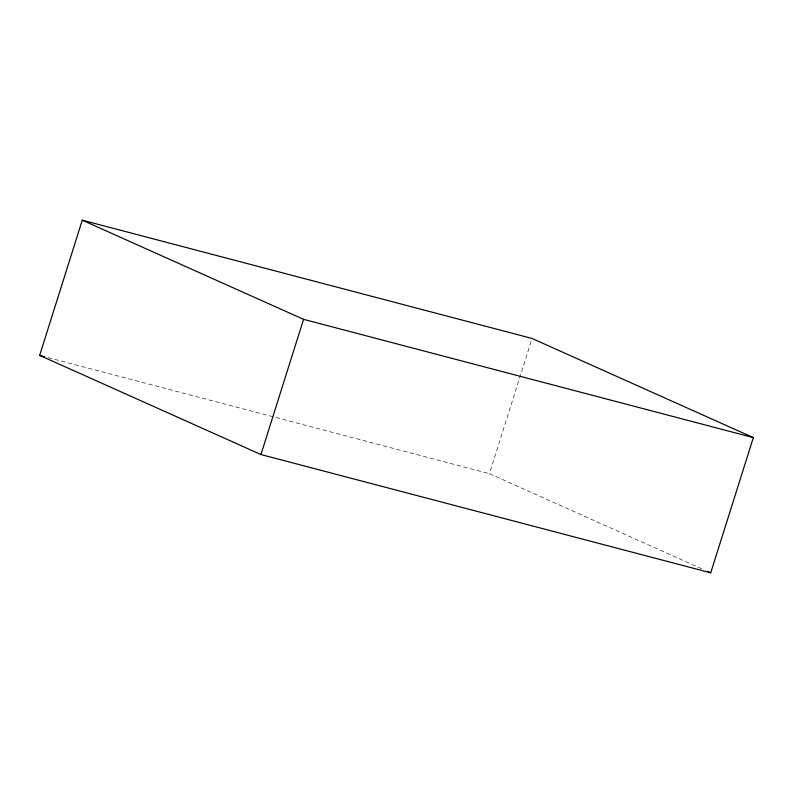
<?xml version="1.0" encoding="UTF-8"?>
<svg xmlns="http://www.w3.org/2000/svg" width="793" height="793" viewBox="0 0 793 793"><rect width="100%" height="100%" fill="white"/><g stroke="black" fill="none" stroke-linecap="round" stroke-linejoin="round"><path stroke-width="0.59" stroke-dasharray="3.96 2.97" d="M701.686 568.769L489.43 473.659L531.687 339.642M48.026 357.584L489.43 473.659"/><path stroke-width="1.19" d="M39.65 355.383L82.274 220.186L532.053 338.462L753.35 437.617L710.726 572.814L260.947 454.538L39.65 355.383L44.438 356.642M260.947 454.538L303.57 319.341L82.274 220.186M303.57 319.341L753.35 437.617M707.336 571.297L710.726 572.814"/></g></svg>
